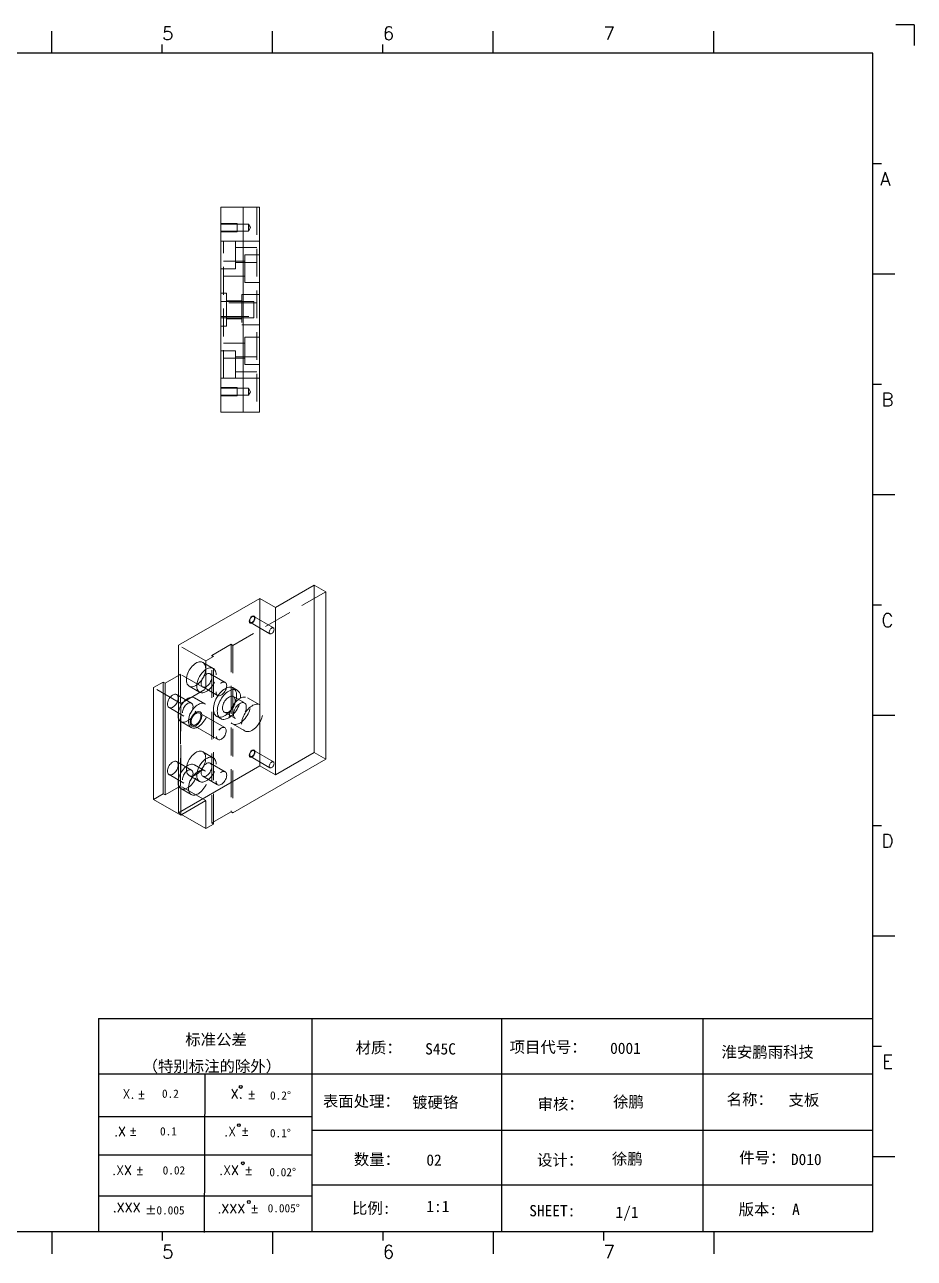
# Model space of a CAD drawing. Extents: x 83 to 30050, y -7164 to 695.
# Drawn here: x 18999.6 to 19324.9, y -3784.1 to -3333.1 of the extents above; entities that cross this region are included whole.
import ezdxf
from ezdxf.enums import TextEntityAlignment as Align

# ---------------------------------------------------------------- set-up
doc = ezdxf.new("R2010")
doc.units = 0
doc.header["$LTSCALE"] = 8
doc.header["$MEASUREMENT"] = 0
doc.linetypes.add('HIDDEN', pattern=[1.905, 1.27, -0.635])
doc.layers.get('0').update_dxf_attribs({"linetype": 'CONTINUOUS'})
doc.layers.add('41', color=3, linetype='CONTINUOUS')
doc.styles.add('SIMPLEX', font='SIMPLEX')
doc.styles.get("Standard").update_dxf_attribs({"font": '', "height": 4})
doc.styles.get('Standard').set_extended_font_data('SimSun')

# ---------------------------------------------------------------- blocks, each defined once
blk = doc.blocks.new('A$C0BB32EA6')
at = {"layer": '41', "linetype": 'Continuous'}
for q in [(623.79, 437.94), (630.37, 430.59)]:
    blk.add_line((630.37, 437.94), q, dxfattribs=at)
at = {"layer": '41'}
for p, q in [((324.77, 427.84), (324.77, 435.66)), ((402.96, 427.84), (402.96, 435.66)), ((481.15, 427.84), (481.15, 435.66)), ((559.34, 427.84), (559.34, 435.66)), ((363.87, 427.84), (363.87, 430.97)), ((442.06, 427.84), (442.06, 430.97)), ((615.63, 427.84), (12.02, 427.84)), ((615.63, 10.32), (615.63, 427.84)), ((615.63, 388.75), (618.76, 388.75)), ((615.63, 349.66), (623.45, 349.66)), ((615.63, 310.56), (618.76, 310.56)), ((615.63, 271.47), (623.45, 271.47)), ((615.63, 232.37), (618.76, 232.37)), ((615.63, 193.28), (623.45, 193.28)), ((615.63, 154.18), (618.76, 154.18)), ((615.63, 115.09), (623.45, 115.09)), ((341.34, 85.85), (615.63, 85.85)), ((341.34, 85.85), (341.34, 10.32)), ((416.87, 85.85), (416.87, 10.32)), ((484.16, 85.85), (484.16, 10.32)), ((555.4, 85.7), (555.4, 10.17)), ((615.63, 76), (618.76, 76)), ((615.63, 66.14), (341.34, 66.14)), ((378.86, 10.02), (379.1, 65.84)), ((341.34, 51.12), (416.87, 51.12)), ((615.63, 46.17), (416.87, 46.17)), ((341.34, 37.5), (401.12, 37.5)), ((341.34, 37.5), (416.87, 37.5)), ((615.63, 36.9), (623.45, 36.9)), ((615.63, 26.74), (416.87, 26.74)), ((341.34, 23.05), (401.87, 23.05)), ((341.34, 23.05), (401.87, 23.05)), ((341.34, 23.05), (401.87, 23.05)), ((341.34, 23.05), (401.87, 23.05)), ((341.34, 23.05), (401.87, 23.05)), ((341.34, 23.05), (416.87, 23.05)), ((12.02, 10.32), (615.63, 10.32)), ((324.77, 10.32), (324.77, 2.5)), ((326.34, 10.32), (401.87, 10.32)), ((363.87, 10.32), (363.87, 7.19)), ((402.96, 10.32), (402.96, 2.5)), ((442.06, 10.32), (442.06, 7.19)), ((481.15, 10.32), (481.15, 2.5)), ((520.24, 10.32), (520.24, 7.19)), ((559.34, 10.32), (559.34, 2.5))]:
    blk.add_line(p, q, dxfattribs=at)
for centre in [(391.73, 61.61), (391.07, 48.04), (392.49, 34.54), (394.6, 20.83)]:
    blk.add_circle(centre, 0.516, dxfattribs=at)
at = {"layer": '41', "style": 'SIMPLEX'}
for s, height, p in [('5', 4.69, (363.87, 432.54)), ('6', 4.69, (442.06, 432.54)), ('7', 4.69, (520.24, 432.54)), ('A', 4.75, (618.27, 380.93)), ('B', 4.75, (618.72, 302.74)), ('C', 4.75, (618.72, 224.55)), ('D', 4.75, (618.72, 146.37)), ('E', 4.75, (618.95, 68.18)), ('X.', 3.284, (349.84, 57.49)), ('%%p', 3.284, (355.04, 57.36)), ('X.', 3.284, (388.21, 57.49)), ('%%p', 3.284, (394.07, 57.36)), ('.X', 3.284, (346.89, 44.16)), ('%%p', 3.284, (352.09, 44.33)), ('.X', 3.284, (385.9, 44.16)), ('%%p', 3.284, (391.76, 44.33)), ('.XX', 3.284, (346.2, 30.42)), ('%%p', 3.284, (354.44, 30.46)), ('.XX', 3.284, (384.11, 30.42)), ('%%p', 3.284, (393.01, 30.46)), ('.XXX', 3.284, (383.48, 16.83)), ('%%p', 3.284, (395.11, 16.95)), ('5', 4.69, (363.87, 0.87)), ('6', 4.69, (442.06, 0.87)), ('7', 4.69, (520.24, 0.87))]:
    blk.add_text(s, height=height, dxfattribs=at).set_placement(p)
at = {"layer": '41', "linetype": 'Continuous'}
for s, p in [('标准公差', (372.08, 76.36)), ('材质：', (432.42, 73.5)), ('项目代号：', (486.99, 73.71)), ('淮安鹏雨科技', (562.04, 71.96)), ('（特别标注的除外）', (356.94, 66.94)), ('表面处理：', (420.83, 54.55)), ('审核：', (496.9, 53.5)), ('名称：', (563.9, 55.18)), ('数量：', (431.79, 33.91)), ('设计：', (496.69, 33.7)), ('件号：', (568.32, 34.55)), ('比例:', (431.16, 16.65)), ('SHEET:', (493.95, 15.75)), ('1/1', (524.5, 15.18)), ('版本:', (568.11, 16.23))]:
    blk.add_text(s, height=4, dxfattribs=at).set_placement(p)
at = {"layer": '41'}
for s, p in [('0.2', (363.82, 57.75)), ('0.2%%D', (402.12, 57.11)), ('0.1', (363.14, 44.41)), ('0.1%%D', (402.07, 43.76)), ('0.02', (364.07, 30.58)), ('0.02%%D', (401.9, 29.93)), ('0.005%%D', (401.27, 17.16))]:
    blk.add_text(s, height=2.929, dxfattribs=at).set_placement(p)
at = {"layer": '41', "style": 'SIMPLEX'}
blk.add_text('.XXX', height=3.284, dxfattribs=at).set_placement((351.31, 18.87), align=Align.MIDDLE_CENTER)
at = {"layer": '41'}
blk.add_text('%%P0.005', height=2.929, dxfattribs=at).set_placement((364.87, 17.89), align=Align.MIDDLE_CENTER)
at = {"layer": '41', "linetype": 'Continuous'}
for tag, p in [('材质', (457.07, 73.08)), ('代号', (522.6, 73.29)), ('表面处理', (452.44, 54.13)), ('审核', (523.65, 54.34)), ('名称', (585.81, 54.97)), ('数量', (457.5, 33.7)), ('设计', (523.23, 34.13)), ('件号', (586.65, 33.91)), ('比例', (457.5, 17.28)), ('版本', (587.08, 16.23))]:
    blk.add_attdef(tag, p, '', height=4, dxfattribs=at)

msp = doc.modelspace()

# ---------------------------------------------------------------- linework, layer by layer
at = {"color": 7, "linetype": 'Continuous', "lineweight": 15}
for p, q in [((19071.375, -3474.798), (19071.375, -3399.798)), ((19071.375, -3399.798), (19079.475, -3399.798)), ((19079.475, -3474.798), (19079.475, -3399.798)), ((19079.475, -3399.798), (19085.475, -3399.798)), ((19085.475, -3474.798), (19085.475, -3399.798)), ((19071.375, -3474.798), (19079.475, -3474.798)), ((19079.475, -3474.798), (19085.475, -3474.798)), ((19105.487, -3537.974), (19091.345, -3546.138)), ((19105.487, -3599.214), (19105.487, -3537.974)), ((19105.487, -3537.974), (19109.73, -3540.423)), ((19109.73, -3601.663), (19109.73, -3540.423)), ((19085.618, -3542.831), (19055.919, -3559.976)), ((19085.618, -3604.072), (19085.618, -3542.831)), ((19085.618, -3542.831), (19091.345, -3546.138)), ((19091.345, -3607.378), (19091.345, -3546.138)), ((19055.919, -3621.216), (19055.919, -3559.976)), ((19050.97, -3573.856), (19055.919, -3570.999)), ((19046.727, -3575.489), (19050.262, -3573.448)), ((19046.727, -3616.316), (19046.727, -3575.489)), ((19050.262, -3573.448), (19050.262, -3614.275)), ((19050.97, -3573.856), (19050.262, -3573.448)), ((19050.97, -3573.856), (19050.97, -3614.683)), ((19091.345, -3607.378), (19105.487, -3599.214)), ((19105.487, -3599.214), (19109.73, -3601.663)), ((19075.789, -3621.257), (19109.73, -3601.663)), ((19055.919, -3621.216), (19085.618, -3604.072)), ((19085.618, -3604.072), (19091.345, -3607.378)), ((19055.919, -3611.826), (19050.97, -3614.683)), ((19050.262, -3614.275), (19046.727, -3616.316)), ((19056.697, -3622.072), (19046.727, -3616.316)), ((19050.262, -3614.275), (19050.97, -3614.683)), ((19065.889, -3626.972), (19055.919, -3621.216)), ((19075.082, -3620.849), (19068.011, -3624.931)), ((19075.082, -3620.849), (19075.789, -3621.257)), ((19057.049, -3621.869), (19056.697, -3622.072)), ((19065.889, -3626.972), (19068.718, -3625.339)), ((19068.011, -3624.931), (19068.718, -3625.339)), ((19068.718, -3625.339), (19068.718, -3624.523))]:
    msp.add_line(p, q, dxfattribs=at)
at = {"color": 7, "linetype": 'HIDDEN', "lineweight": 0}
for p, q in [((19084.475, -3399.798), (19084.475, -3474.798)), ((19081.475, -3406.048), (19071.375, -3406.048)), ((19071.375, -3408.548), (19081.475, -3408.548)), ((19077.375, -3408.798), (19077.375, -3405.798)), ((19081.475, -3407.298), (19081.475, -3406.048)), ((19082.226, -3407.298), (19081.475, -3406.048)), ((19081.475, -3408.548), (19081.475, -3407.298)), ((19081.475, -3408.548), (19082.226, -3407.298)), ((19072.375, -3412.298), (19071.375, -3412.298)), ((19076.775, -3412.298), (19071.375, -3412.298)), ((19085.475, -3412.298), (19072.375, -3412.298)), ((19072.375, -3462.298), (19072.375, -3412.298)), ((19076.775, -3417.298), (19076.775, -3412.298)), ((19084.475, -3414.548), (19076.775, -3414.548)), ((19076.775, -3422.298), (19076.775, -3417.298)), ((19080.075, -3417.298), (19080.075, -3427.298)), ((19085.475, -3417.298), (19080.075, -3417.298)), ((19071.375, -3422.298), (19076.775, -3422.298)), ((19080.075, -3419.548), (19072.375, -3419.548)), ((19076.775, -3420.048), (19084.475, -3420.048)), ((19072.375, -3425.048), (19080.075, -3425.048)), ((19080.075, -3427.298), (19085.475, -3427.298)), ((19073.375, -3431.298), (19071.375, -3431.298)), ((19073.375, -3437.298), (19073.375, -3431.298)), ((19079.075, -3431.798), (19079.075, -3442.798)), ((19085.475, -3431.798), (19079.075, -3431.798)), ((19084.475, -3434.798), (19071.375, -3434.798)), ((19079.075, -3433.998), (19073.375, -3433.998)), ((19083.375, -3440.298), (19083.375, -3434.298)), ((19071.375, -3439.798), (19084.475, -3439.798)), ((19073.375, -3443.298), (19073.375, -3437.298)), ((19073.375, -3440.598), (19079.075, -3440.598)), ((19071.375, -3443.298), (19073.375, -3443.298)), ((19079.075, -3442.798), (19085.475, -3442.798)), ((19080.075, -3449.548), (19072.375, -3449.548)), ((19080.075, -3447.298), (19080.075, -3457.298)), ((19085.475, -3447.298), (19080.075, -3447.298)), ((19076.775, -3452.298), (19071.375, -3452.298)), ((19076.775, -3457.298), (19076.775, -3452.298)), ((19084.475, -3454.548), (19076.775, -3454.548)), ((19072.375, -3455.048), (19080.075, -3455.048)), ((19076.775, -3462.298), (19076.775, -3457.298)), ((19080.075, -3457.298), (19085.475, -3457.298)), ((19071.375, -3462.298), (19072.375, -3462.298)), ((19071.375, -3462.298), (19076.775, -3462.298)), ((19085.475, -3462.298), (19072.375, -3462.298)), ((19076.775, -3460.048), (19084.475, -3460.048)), ((19081.475, -3466.048), (19071.375, -3466.048)), ((19077.375, -3468.798), (19077.375, -3465.798)), ((19081.475, -3467.298), (19081.475, -3466.048)), ((19082.226, -3467.298), (19081.475, -3466.048)), ((19081.475, -3468.548), (19081.475, -3467.298)), ((19081.475, -3468.548), (19082.226, -3467.298)), ((19071.375, -3468.548), (19081.475, -3468.548)), ((19109.73, -3540.423), (19075.789, -3560.017)), ((19090.556, -3553.628), (19083.414, -3549.506)), ((19082.164, -3551.671), (19089.306, -3555.793)), ((19065.889, -3565.731), (19055.919, -3559.976)), ((19068.011, -3563.69), (19075.082, -3559.608)), ((19075.082, -3559.608), (19075.082, -3620.849)), ((19075.082, -3559.608), (19075.789, -3560.017)), ((19075.789, -3560.017), (19075.789, -3621.257)), ((19068.601, -3568.465), (19064.783, -3566.261)), ((19068.718, -3564.099), (19065.889, -3565.731)), ((19065.889, -3575.938), (19065.889, -3565.731)), ((19068.011, -3563.69), (19068.718, -3564.099)), ((19068.011, -3624.931), (19068.011, -3563.69)), ((19068.718, -3624.523), (19068.718, -3564.099)), ((19055.919, -3570.999), (19056.626, -3570.591)), ((19056.626, -3611.418), (19056.626, -3570.591)), ((19065.889, -3575.938), (19056.626, -3570.591)), ((19072.921, -3573.557), (19067.476, -3570.414)), ((19056.697, -3581.245), (19046.727, -3575.489)), ((19056.697, -3581.245), (19065.889, -3575.938)), ((19059.783, -3574.922), (19063.602, -3577.126)), ((19064.727, -3575.177), (19070.171, -3578.321)), ((19077.304, -3576.419), (19075.89, -3575.603)), ((19060.618, -3581.15), (19055.173, -3578.007)), ((19056.697, -3581.245), (19056.697, -3622.072)), ((19065.561, -3581.406), (19061.742, -3579.202)), ((19079.984, -3581.084), (19075.954, -3578.758)), ((19085.61, -3581.792), (19081.084, -3579.179)), ((19052.423, -3582.771), (19057.868, -3585.914)), ((19072.796, -3590.105), (19063.533, -3584.757)), ((19072.654, -3584.474), (19076.685, -3586.8)), ((19056.743, -3587.862), (19060.561, -3590.067)), ((19061.033, -3589.087), (19070.296, -3594.435)), ((19069.89, -3585.995), (19071.304, -3586.812)), ((19075.585, -3588.706), (19080.11, -3591.318)), ((19068.601, -3601.127), (19064.783, -3598.923)), ((19090.556, -3602.621), (19083.414, -3598.498)), ((19060.618, -3605.647), (19055.173, -3602.504)), ((19065.561, -3605.902), (19061.742, -3603.698)), ((19072.921, -3606.219), (19067.476, -3603.076)), ((19082.164, -3600.663), (19089.306, -3604.786)), ((19052.423, -3607.267), (19057.868, -3610.41)), ((19059.783, -3607.583), (19063.602, -3609.788)), ((19064.727, -3607.839), (19070.171, -3610.982)), ((19056.626, -3611.418), (19055.919, -3611.826)), ((19065.889, -3616.765), (19056.626, -3611.418)), ((19056.743, -3612.359), (19060.561, -3614.563)), ((19065.889, -3616.765), (19057.049, -3621.869)), ((19065.889, -3626.972), (19065.889, -3616.765))]:
    msp.add_line(p, q, dxfattribs=at)
at = {"color": 7, "linetype": 'Continuous', "lineweight": 0}
for p, q in [((19071.375, -3405.798), (19077.375, -3405.798)), ((19071.375, -3408.798), (19077.375, -3408.798)), ((19071.375, -3434.298), (19083.375, -3434.298)), ((19071.375, -3440.298), (19083.375, -3440.298)), ((19071.375, -3465.798), (19077.375, -3465.798)), ((19071.375, -3468.798), (19077.375, -3468.798))]:
    msp.add_line(p, q, dxfattribs=at)
at = {"color": 7, "linetype": 'Continuous', "lineweight": 0, "flags": 128}
for points in [[(19082.789, -3551.813), (19082.383, -3551.954), (19082.039, -3551.887), (19081.809, -3551.622), (19081.729, -3551.2), (19081.809, -3550.685), (19082.039, -3550.155), (19082.383, -3549.691), (19082.789, -3549.363), (19083.195, -3549.222), (19083.539, -3549.289), (19083.769, -3549.554), (19083.85, -3549.976), (19083.769, -3550.491), (19083.539, -3551.021), (19083.195, -3551.485), (19082.789, -3551.813)], [(19062.283, -3589.372), (19061.471, -3589.654), (19060.783, -3589.52), (19060.323, -3588.991), (19060.162, -3588.147), (19060.323, -3587.116), (19060.783, -3586.056), (19061.471, -3585.128), (19062.283, -3584.473), (19063.095, -3584.19), (19063.783, -3584.324), (19064.243, -3584.853), (19064.405, -3585.698), (19064.243, -3586.728), (19063.783, -3587.788), (19063.095, -3588.717), (19062.283, -3589.372)], [(19082.789, -3600.805), (19082.383, -3600.946), (19082.039, -3600.88), (19081.809, -3600.615), (19081.729, -3600.193), (19081.809, -3599.678), (19082.039, -3599.147), (19082.383, -3598.683), (19082.789, -3598.356), (19083.195, -3598.215), (19083.539, -3598.281), (19083.769, -3598.546), (19083.85, -3598.968), (19083.769, -3599.484), (19083.539, -3600.014), (19083.195, -3600.478), (19082.789, -3600.805)]]:
    msp.add_lwpolyline(points, dxfattribs=at)
at = {"color": 7, "linetype": 'Continuous', "lineweight": 15, "flags": 128}
for points in [[(19083.673, -3550.078), (19083.645, -3549.84), (19083.564, -3549.649), (19083.434, -3549.517), (19083.263, -3549.453), (19083.062, -3549.46), (19082.845, -3549.537), (19082.624, -3549.681), (19082.413, -3549.882), (19082.226, -3550.127), (19082.074, -3550.401), (19081.968, -3550.687), (19081.912, -3550.966), (19081.912, -3551.222), (19081.968, -3551.438), (19082.074, -3551.601), (19082.226, -3551.7), (19082.413, -3551.729), (19082.624, -3551.686), (19082.845, -3551.575), (19083.062, -3551.401), (19083.263, -3551.176), (19083.434, -3550.915), (19083.564, -3550.633), (19083.645, -3550.348), (19083.673, -3550.078)], [(19065.819, -3568.55), (19065.792, -3568.064), (19065.712, -3567.616), (19065.58, -3567.213), (19065.398, -3566.862), (19065.169, -3566.567), (19064.896, -3566.333), (19064.584, -3566.163), (19064.236, -3566.061), (19063.859, -3566.027), (19063.458, -3566.062), (19063.04, -3566.167), (19062.609, -3566.338), (19062.174, -3566.573), (19061.741, -3566.87), (19061.316, -3567.223), (19060.905, -3567.627), (19060.515, -3568.076), (19060.153, -3568.563), (19059.822, -3569.081), (19059.529, -3569.622), (19059.277, -3570.177), (19059.071, -3570.739), (19058.914, -3571.299), (19058.808, -3571.847), (19058.754, -3572.377), (19058.754, -3572.88), (19058.808, -3573.348), (19058.914, -3573.774), (19059.071, -3574.152), (19059.277, -3574.476), (19059.529, -3574.741), (19059.822, -3574.943), (19060.153, -3575.079), (19060.515, -3575.148), (19060.905, -3575.147), (19061.316, -3575.077), (19061.741, -3574.939), (19062.174, -3574.735), (19062.609, -3574.468), (19063.04, -3574.143), (19063.458, -3573.764), (19063.859, -3573.336), (19064.236, -3572.867), (19064.584, -3572.364), (19064.896, -3571.834), (19065.169, -3571.284), (19065.398, -3570.725), (19065.58, -3570.163), (19065.712, -3569.608), (19065.792, -3569.068), (19065.819, -3568.55)], [(19077.132, -3578.35), (19077.106, -3577.817), (19077.026, -3577.321), (19076.894, -3576.869), (19076.712, -3576.467), (19076.482, -3576.119), (19076.207, -3575.83), (19075.89, -3575.603), (19075.535, -3575.442), (19075.147, -3575.348), (19074.731, -3575.322), (19074.291, -3575.366), (19073.834, -3575.478), (19073.365, -3575.656), (19072.89, -3575.9), (19072.415, -3576.205), (19071.946, -3576.568), (19071.489, -3576.984), (19071.049, -3577.448), (19070.633, -3577.954), (19070.245, -3578.496), (19069.89, -3579.067), (19069.573, -3579.659), (19069.297, -3580.266), (19069.067, -3580.88), (19068.885, -3581.493), (19068.754, -3582.097), (19068.674, -3582.684), (19068.647, -3583.248), (19068.674, -3583.782), (19068.754, -3584.277), (19068.885, -3584.729), (19069.067, -3585.132), (19069.297, -3585.48), (19069.573, -3585.769), (19069.89, -3585.995), (19070.245, -3586.157), (19070.633, -3586.251), (19071.049, -3586.276), (19071.489, -3586.232), (19071.946, -3586.121), (19072.415, -3585.942), (19072.89, -3585.698), (19073.365, -3585.393), (19073.834, -3585.031), (19074.291, -3584.615), (19074.731, -3584.151), (19075.147, -3583.644), (19075.535, -3583.102), (19075.89, -3582.532), (19076.207, -3581.939), (19076.482, -3581.332), (19076.712, -3580.718), (19076.894, -3580.105), (19077.026, -3579.502), (19077.106, -3578.914), (19077.132, -3578.35)], [(19076.512, -3576.157), (19076.145, -3576.139), (19075.705, -3576.182), (19075.248, -3576.294), (19074.779, -3576.473), (19074.304, -3576.716), (19073.829, -3577.021), (19073.36, -3577.384), (19072.903, -3577.8), (19072.463, -3578.264), (19072.047, -3578.77), (19071.659, -3579.312), (19071.304, -3579.883), (19070.987, -3580.476), (19070.712, -3581.083), (19070.482, -3581.697), (19070.299, -3582.309), (19070.168, -3582.913), (19070.088, -3583.501), (19070.061, -3584.065), (19070.088, -3584.598), (19070.168, -3585.094), (19070.299, -3585.545), (19070.482, -3585.948), (19070.682, -3586.257)], [(19055.742, -3579.266), (19055.716, -3578.912), (19055.637, -3578.598), (19055.508, -3578.333), (19055.332, -3578.124), (19055.115, -3577.977), (19054.862, -3577.895), (19054.579, -3577.882), (19054.275, -3577.937), (19053.959, -3578.058), (19053.637, -3578.244), (19053.321, -3578.488), (19053.017, -3578.784), (19052.734, -3579.123), (19052.481, -3579.497), (19052.263, -3579.896), (19052.088, -3580.307), (19051.959, -3580.722), (19051.88, -3581.127), (19051.853, -3581.512), (19051.88, -3581.866), (19051.959, -3582.18), (19052.088, -3582.445), (19052.263, -3582.654), (19052.481, -3582.801), (19052.734, -3582.883), (19053.017, -3582.896), (19053.321, -3582.841), (19053.637, -3582.719), (19053.959, -3582.534), (19054.275, -3582.29), (19054.579, -3581.994), (19054.862, -3581.655), (19055.115, -3581.281), (19055.332, -3580.882), (19055.508, -3580.47), (19055.637, -3580.056), (19055.716, -3579.651), (19055.742, -3579.266)], [(19075.158, -3583.631), (19075.157, -3583.632), (19074.823, -3583.943), (19074.478, -3584.202), (19074.13, -3584.403), (19073.785, -3584.542), (19073.452, -3584.616), (19073.137, -3584.623), (19072.849, -3584.562), (19072.594, -3584.436), (19072.376, -3584.246), (19072.202, -3583.998), (19072.074, -3583.697), (19071.997, -3583.349), (19071.971, -3582.963), (19071.997, -3582.546), (19072.074, -3582.109), (19072.202, -3581.66), (19072.376, -3581.211), (19072.594, -3580.77), (19072.849, -3580.349), (19073.137, -3579.956), (19073.452, -3579.599), (19073.785, -3579.288), (19074.13, -3579.029), (19074.478, -3578.828), (19074.823, -3578.689), (19075.157, -3578.615), (19075.471, -3578.608), (19075.759, -3578.669), (19076.015, -3578.795), (19076.232, -3578.985), (19076.406, -3579.233), (19076.534, -3579.534), (19076.611, -3579.882), (19076.637, -3580.268), (19076.637, -3580.268)], [(19064.051, -3585.902), (19064.024, -3585.563), (19063.944, -3585.265), (19063.814, -3585.018), (19063.637, -3584.828), (19063.42, -3584.702), (19063.167, -3584.644), (19062.888, -3584.655), (19062.59, -3584.735), (19062.283, -3584.881), (19061.976, -3585.089), (19061.679, -3585.353), (19061.399, -3585.665), (19061.147, -3586.014), (19060.929, -3586.392), (19060.752, -3586.785), (19060.622, -3587.183), (19060.542, -3587.573), (19060.515, -3587.943), (19060.542, -3588.282), (19060.622, -3588.579), (19060.752, -3588.827), (19060.929, -3589.016), (19061.147, -3589.142), (19061.399, -3589.2), (19061.679, -3589.189), (19061.976, -3589.11), (19062.283, -3588.964), (19062.59, -3588.755), (19062.888, -3588.491), (19063.167, -3588.18), (19063.42, -3587.83), (19063.637, -3587.453), (19063.814, -3587.059), (19063.944, -3586.661), (19064.024, -3586.272), (19064.051, -3585.902)], [(19065.819, -3601.212), (19065.792, -3600.726), (19065.712, -3600.278), (19065.58, -3599.875), (19065.398, -3599.523), (19065.169, -3599.228), (19064.896, -3598.994), (19064.584, -3598.825), (19064.236, -3598.722), (19063.859, -3598.689), (19063.458, -3598.724), (19063.04, -3598.828), (19062.609, -3598.999), (19062.174, -3599.235), (19061.741, -3599.532), (19061.316, -3599.885), (19060.905, -3600.289), (19060.515, -3600.738), (19060.153, -3601.225), (19059.822, -3601.743), (19059.529, -3602.284), (19059.277, -3602.839), (19059.071, -3603.401), (19058.914, -3603.96), (19058.808, -3604.509), (19058.754, -3605.039), (19058.754, -3605.542), (19058.808, -3606.009), (19058.914, -3606.436), (19059.071, -3606.814), (19059.277, -3607.138), (19059.529, -3607.403), (19059.822, -3607.605), (19060.153, -3607.741), (19060.515, -3607.809), (19060.905, -3607.808), (19061.316, -3607.738), (19061.741, -3607.6), (19062.174, -3607.397), (19062.609, -3607.13), (19063.04, -3606.805), (19063.458, -3606.425), (19063.859, -3605.998), (19064.236, -3605.529), (19064.584, -3605.026), (19064.896, -3604.495), (19065.169, -3603.946), (19065.398, -3603.386), (19065.58, -3602.825), (19065.712, -3602.269), (19065.792, -3601.729), (19065.819, -3601.212)], [(19083.673, -3599.07), (19083.645, -3598.832), (19083.564, -3598.642), (19083.434, -3598.51), (19083.263, -3598.445), (19083.062, -3598.452), (19082.845, -3598.53), (19082.624, -3598.674), (19082.413, -3598.874), (19082.226, -3599.119), (19082.074, -3599.393), (19081.968, -3599.679), (19081.912, -3599.959), (19081.912, -3600.215), (19081.968, -3600.431), (19082.074, -3600.593), (19082.226, -3600.692), (19082.413, -3600.721), (19082.624, -3600.679), (19082.845, -3600.567), (19083.062, -3600.394), (19083.263, -3600.169), (19083.434, -3599.907), (19083.564, -3599.625), (19083.645, -3599.34), (19083.673, -3599.07)], [(19055.742, -3603.763), (19055.716, -3603.408), (19055.637, -3603.094), (19055.508, -3602.829), (19055.332, -3602.62), (19055.115, -3602.473), (19054.862, -3602.391), (19054.579, -3602.378), (19054.275, -3602.433), (19053.959, -3602.555), (19053.637, -3602.74), (19053.321, -3602.984), (19053.017, -3603.28), (19052.734, -3603.619), (19052.481, -3603.993), (19052.263, -3604.392), (19052.088, -3604.804), (19051.959, -3605.218), (19051.88, -3605.623), (19051.853, -3606.008), (19051.88, -3606.362), (19051.959, -3606.676), (19052.088, -3606.941), (19052.263, -3607.15), (19052.481, -3607.298), (19052.734, -3607.379), (19053.017, -3607.392), (19053.321, -3607.338), (19053.637, -3607.216), (19053.959, -3607.03), (19054.275, -3606.786), (19054.579, -3606.491), (19054.862, -3606.151), (19055.115, -3605.777), (19055.332, -3605.379), (19055.508, -3604.967), (19055.637, -3604.553), (19055.716, -3604.148), (19055.742, -3603.763)]]:
    msp.add_lwpolyline(points, dxfattribs=at)
at = {"color": 7, "linetype": 'HIDDEN', "lineweight": 0, "flags": 128}
for points in [[(19090.815, -3554.201), (19090.787, -3553.963), (19090.706, -3553.772), (19090.575, -3553.64), (19090.405, -3553.576), (19090.204, -3553.583), (19089.987, -3553.66), (19089.765, -3553.804), (19089.555, -3554.005), (19089.368, -3554.25), (19089.216, -3554.524), (19089.109, -3554.81), (19089.054, -3555.089), (19089.054, -3555.345), (19089.109, -3555.561), (19089.216, -3555.724), (19089.368, -3555.823), (19089.555, -3555.852), (19089.765, -3555.809), (19089.987, -3555.698), (19090.204, -3555.524), (19090.405, -3555.299), (19090.575, -3555.038), (19090.706, -3554.756), (19090.787, -3554.471), (19090.815, -3554.201)], [(19062.578, -3574.489), (19062.573, -3574.582), (19062.573, -3575.084), (19062.626, -3575.552), (19062.732, -3575.978), (19062.89, -3576.356), (19063.096, -3576.68), (19063.347, -3576.945), (19063.64, -3577.148), (19063.971, -3577.284), (19064.334, -3577.352), (19064.724, -3577.351), (19065.134, -3577.281), (19065.559, -3577.143), (19065.993, -3576.939), (19066.428, -3576.673), (19066.858, -3576.347), (19067.277, -3575.968), (19067.678, -3575.541), (19068.055, -3575.072), (19068.402, -3574.568), (19068.714, -3574.038), (19068.987, -3573.489), (19069.216, -3572.929), (19069.398, -3572.367), (19069.53, -3571.812), (19069.61, -3571.272), (19069.637, -3570.755), (19069.637, -3570.755)], [(19064.447, -3572.571), (19064.391, -3572.714), (19064.262, -3573.128), (19064.184, -3573.533), (19064.157, -3573.918), (19064.184, -3574.273), (19064.262, -3574.587), (19064.391, -3574.852), (19064.567, -3575.061), (19064.785, -3575.208), (19065.038, -3575.29), (19065.32, -3575.303), (19065.624, -3575.248), (19065.941, -3575.126), (19066.262, -3574.941), (19066.579, -3574.697), (19066.883, -3574.401), (19067.165, -3574.062), (19067.419, -3573.687), (19067.636, -3573.289), (19067.812, -3572.877), (19067.941, -3572.463), (19068.02, -3572.058), (19068.046, -3571.673)], [(19068.046, -3571.673), (19068.02, -3571.319), (19067.941, -3571.005), (19067.812, -3570.74), (19067.636, -3570.531), (19067.419, -3570.383), (19067.165, -3570.302), (19066.883, -3570.288), (19066.579, -3570.343), (19066.262, -3570.465), (19065.941, -3570.651), (19065.624, -3570.894), (19065.32, -3571.19), (19065.08, -3571.475)], [(19069.637, -3570.755), (19069.61, -3570.268), (19069.53, -3569.82), (19069.398, -3569.418), (19069.216, -3569.066), (19068.987, -3568.771), (19068.714, -3568.537), (19068.402, -3568.367), (19068.055, -3568.265), (19067.678, -3568.231), (19067.277, -3568.267), (19066.858, -3568.371), (19066.428, -3568.542), (19065.993, -3568.778), (19065.806, -3568.898)], [(19069.602, -3577.061), (19069.628, -3577.416), (19069.707, -3577.73), (19069.836, -3577.995), (19070.012, -3578.204), (19070.229, -3578.351), (19070.483, -3578.433), (19070.765, -3578.446), (19071.069, -3578.391), (19071.386, -3578.269), (19071.707, -3578.084), (19072.024, -3577.84), (19072.327, -3577.544), (19072.61, -3577.205), (19072.863, -3576.831), (19073.081, -3576.432), (19073.257, -3576.02), (19073.386, -3575.606), (19073.464, -3575.201), (19073.491, -3574.816), (19073.464, -3574.462), (19073.386, -3574.148), (19073.257, -3573.883), (19073.081, -3573.674), (19072.863, -3573.527), (19072.61, -3573.445), (19072.327, -3573.432), (19072.024, -3573.487), (19071.707, -3573.608), (19071.386, -3573.794), (19071.069, -3574.038), (19070.765, -3574.333), (19070.483, -3574.673), (19070.229, -3575.047), (19070.012, -3575.446), (19069.836, -3575.857), (19069.707, -3576.271), (19069.628, -3576.677), (19069.602, -3577.061)], [(19055.707, -3585.573), (19055.734, -3585.056), (19055.814, -3584.516), (19055.946, -3583.96), (19056.128, -3583.399), (19056.357, -3582.839), (19056.63, -3582.29), (19056.942, -3581.76), (19057.29, -3581.256), (19057.667, -3580.787), (19058.068, -3580.36), (19058.486, -3579.981), (19058.916, -3579.655), (19059.352, -3579.389), (19059.785, -3579.185), (19060.21, -3579.047), (19060.621, -3578.977), (19061.01, -3578.976), (19061.373, -3579.044), (19061.704, -3579.18), (19061.997, -3579.382), (19062.249, -3579.648), (19062.455, -3579.972), (19062.612, -3580.349), (19062.718, -3580.776), (19062.771, -3581.244), (19062.771, -3581.746), (19062.718, -3582.276), (19062.612, -3582.825), (19062.455, -3583.384), (19062.249, -3583.946), (19061.997, -3584.502), (19061.704, -3585.042), (19061.373, -3585.56), (19061.01, -3586.047), (19060.621, -3586.496), (19060.21, -3586.9), (19059.785, -3587.253), (19059.352, -3587.55), (19058.916, -3587.786), (19058.486, -3587.957), (19058.068, -3588.061), (19057.667, -3588.097), (19057.29, -3588.063), (19056.942, -3587.96), (19056.63, -3587.791), (19056.357, -3587.557), (19056.128, -3587.262), (19055.946, -3586.91), (19055.814, -3586.507), (19055.734, -3586.059), (19055.707, -3585.573)], [(19057.298, -3584.655), (19057.325, -3584.27), (19057.403, -3583.865), (19057.532, -3583.451), (19057.708, -3583.039), (19057.926, -3582.64), (19058.179, -3582.266), (19058.462, -3581.927), (19058.765, -3581.631), (19059.082, -3581.387), (19059.403, -3581.202), (19059.72, -3581.08), (19060.024, -3581.025), (19060.306, -3581.038), (19060.56, -3581.12), (19060.777, -3581.267), (19060.953, -3581.476), (19061.082, -3581.741), (19061.161, -3582.055), (19061.187, -3582.41), (19061.161, -3582.794), (19061.082, -3583.199), (19060.953, -3583.614), (19060.777, -3584.025), (19060.56, -3584.424), (19060.306, -3584.798), (19060.024, -3585.138), (19059.72, -3585.433), (19059.403, -3585.677), (19059.082, -3585.863), (19058.765, -3585.984), (19058.462, -3586.039), (19058.179, -3586.026), (19057.926, -3585.944), (19057.708, -3585.797), (19057.532, -3585.588), (19057.403, -3585.323), (19057.325, -3585.009), (19057.298, -3584.655)], [(19059.526, -3587.777), (19059.552, -3587.26), (19059.632, -3586.72), (19059.764, -3586.165), (19059.946, -3585.603), (19060.175, -3585.043), (19060.448, -3584.494), (19060.761, -3583.964), (19061.108, -3583.46), (19061.485, -3582.992), (19061.886, -3582.564), (19062.305, -3582.185), (19062.735, -3581.859), (19063.17, -3581.593), (19063.603, -3581.389), (19064.029, -3581.251), (19064.439, -3581.181), (19064.829, -3581.18), (19065.192, -3581.248), (19065.522, -3581.385), (19065.816, -3581.587), (19066.067, -3581.852), (19066.273, -3582.176), (19066.43, -3582.554), (19066.536, -3582.98), (19066.59, -3583.448), (19066.59, -3583.951), (19066.536, -3584.48), (19066.43, -3585.029), (19066.273, -3585.589), (19066.067, -3586.15), (19065.816, -3586.706), (19065.522, -3587.247), (19065.192, -3587.765), (19064.829, -3588.252), (19064.439, -3588.701), (19064.029, -3589.105), (19063.603, -3589.458), (19063.17, -3589.754), (19062.735, -3589.99), (19062.305, -3590.161), (19061.886, -3590.265), (19061.485, -3590.301), (19061.108, -3590.267), (19060.761, -3590.165), (19060.448, -3589.995), (19060.175, -3589.761), (19059.946, -3589.466), (19059.764, -3589.114), (19059.632, -3588.712), (19059.552, -3588.264), (19059.526, -3587.777)], [(19070.682, -3586.257), (19070.712, -3586.296), (19070.987, -3586.585), (19071.304, -3586.812), (19071.659, -3586.973), (19072.047, -3587.067), (19072.463, -3587.092), (19072.903, -3587.049), (19073.36, -3586.937), (19073.829, -3586.758), (19074.304, -3586.515), (19074.779, -3586.21), (19075.248, -3585.847), (19075.705, -3585.431), (19076.145, -3584.967), (19076.561, -3584.461), (19076.949, -3583.919), (19077.304, -3583.348), (19077.621, -3582.755), (19077.896, -3582.148), (19078.127, -3581.535), (19078.309, -3580.922), (19078.44, -3580.318), (19078.52, -3579.73), (19078.547, -3579.166)], [(19074.445, -3586.187), (19074.472, -3585.651), (19074.55, -3585.091), (19074.68, -3584.516), (19074.859, -3583.933), (19075.085, -3583.35), (19075.355, -3582.775), (19075.666, -3582.216), (19076.012, -3581.681), (19076.39, -3581.176), (19076.794, -3580.708), (19077.219, -3580.284), (19077.659, -3579.909), (19078.108, -3579.589), (19078.561, -3579.328), (19079.01, -3579.13), (19079.45, -3578.996), (19079.875, -3578.929), (19080.279, -3578.93), (19080.657, -3578.999), (19081.003, -3579.135), (19081.314, -3579.336), (19081.584, -3579.599), (19081.81, -3579.92), (19081.989, -3580.297), (19082.119, -3580.722), (19082.197, -3581.191), (19082.224, -3581.697), (19082.197, -3582.234), (19082.119, -3582.793), (19081.989, -3583.369), (19081.81, -3583.952), (19081.584, -3584.534), (19081.314, -3585.109), (19081.003, -3585.668), (19080.657, -3586.204), (19080.279, -3586.709), (19079.875, -3587.177), (19079.45, -3587.601), (19079.01, -3587.975), (19078.561, -3588.295), (19078.108, -3588.556), (19077.659, -3588.755), (19077.219, -3588.889), (19076.794, -3588.955), (19076.39, -3588.954), (19076.012, -3588.885), (19075.666, -3588.75), (19075.355, -3588.549), (19075.085, -3588.286), (19074.859, -3587.964), (19074.68, -3587.588), (19074.55, -3587.163), (19074.472, -3586.694), (19074.445, -3586.187)], [(19076.001, -3585.289), (19076.027, -3584.873), (19076.105, -3584.435), (19076.232, -3583.987), (19076.407, -3583.537), (19076.624, -3583.097), (19076.88, -3582.675), (19077.168, -3582.282), (19077.482, -3581.926), (19077.815, -3581.615), (19078.16, -3581.356), (19078.509, -3581.155), (19078.854, -3581.016), (19079.187, -3580.942), (19079.501, -3580.935), (19079.789, -3580.996), (19080.045, -3581.122), (19080.263, -3581.311), (19080.437, -3581.56), (19080.564, -3581.861), (19080.642, -3582.209), (19080.668, -3582.595), (19080.642, -3583.012), (19080.564, -3583.449), (19080.437, -3583.898), (19080.263, -3584.347), (19080.045, -3584.788), (19079.789, -3585.209), (19079.501, -3585.602), (19079.187, -3585.958), (19078.854, -3586.27), (19078.509, -3586.529), (19078.16, -3586.73), (19077.815, -3586.869), (19077.482, -3586.943), (19077.168, -3586.949), (19076.88, -3586.889), (19076.624, -3586.763), (19076.407, -3586.573), (19076.232, -3586.325), (19076.105, -3586.024), (19076.027, -3585.676), (19076.001, -3585.289)], [(19078.971, -3588.8), (19078.997, -3588.263), (19079.076, -3587.704), (19079.205, -3587.129), (19079.385, -3586.546), (19079.611, -3585.963), (19079.881, -3585.388), (19080.191, -3584.829), (19080.538, -3584.293), (19080.915, -3583.788), (19081.32, -3583.32), (19081.745, -3582.896), (19082.185, -3582.522), (19082.634, -3582.202), (19083.086, -3581.941), (19083.535, -3581.742), (19083.975, -3581.609), (19084.4, -3581.542), (19084.805, -3581.543), (19085.182, -3581.612), (19085.529, -3581.748), (19085.839, -3581.948), (19086.109, -3582.211), (19086.335, -3582.533), (19086.515, -3582.909), (19086.644, -3583.335), (19086.723, -3583.804), (19086.749, -3584.31), (19086.723, -3584.846), (19086.644, -3585.406), (19086.515, -3585.981), (19086.335, -3586.564), (19086.109, -3587.147), (19085.839, -3587.722), (19085.529, -3588.281), (19085.182, -3588.816), (19084.805, -3589.322), (19084.4, -3589.789), (19083.975, -3590.213), (19083.535, -3590.588), (19083.086, -3590.908), (19082.634, -3591.169), (19082.185, -3591.367), (19081.745, -3591.501), (19081.32, -3591.568), (19080.915, -3591.567), (19080.538, -3591.498), (19080.191, -3591.362), (19079.881, -3591.161), (19079.611, -3590.898), (19079.385, -3590.577), (19079.205, -3590.201), (19079.076, -3589.775), (19078.997, -3589.306), (19078.971, -3588.8)], [(19069.779, -3593.29), (19069.805, -3593.629), (19069.885, -3593.927), (19070.015, -3594.174), (19070.192, -3594.364), (19070.41, -3594.489), (19070.662, -3594.548), (19070.942, -3594.537), (19071.239, -3594.457), (19071.546, -3594.311), (19071.853, -3594.103), (19072.151, -3593.839), (19072.43, -3593.527), (19072.683, -3593.177), (19072.901, -3592.8), (19073.077, -3592.407), (19073.207, -3592.009), (19073.287, -3591.619), (19073.314, -3591.249), (19073.287, -3590.91), (19073.207, -3590.613), (19073.077, -3590.365), (19072.901, -3590.176), (19072.683, -3590.05), (19072.43, -3589.992), (19072.151, -3590.002), (19071.853, -3590.082), (19071.546, -3590.228), (19071.239, -3590.437), (19070.942, -3590.7), (19070.662, -3591.012), (19070.41, -3591.362), (19070.192, -3591.739), (19070.015, -3592.133), (19069.885, -3592.53), (19069.805, -3592.92), (19069.779, -3593.29)], [(19055.707, -3610.069), (19055.734, -3609.552), (19055.814, -3609.012), (19055.946, -3608.457), (19056.128, -3607.895), (19056.357, -3607.335), (19056.63, -3606.786), (19056.942, -3606.256), (19057.29, -3605.752), (19057.667, -3605.283), (19058.068, -3604.856), (19058.486, -3604.477), (19058.916, -3604.151), (19059.352, -3603.885), (19059.785, -3603.681), (19060.21, -3603.543), (19060.621, -3603.473), (19061.01, -3603.472), (19061.373, -3603.54), (19061.704, -3603.677), (19061.997, -3603.879), (19062.249, -3604.144), (19062.455, -3604.468), (19062.612, -3604.846), (19062.718, -3605.272), (19062.771, -3605.74), (19062.771, -3606.243), (19062.718, -3606.772), (19062.612, -3607.321), (19062.455, -3607.881), (19062.249, -3608.442), (19061.997, -3608.998), (19061.704, -3609.539), (19061.373, -3610.056), (19061.01, -3610.544), (19060.621, -3610.993), (19060.21, -3611.397), (19059.785, -3611.75), (19059.352, -3612.046), (19058.916, -3612.282), (19058.486, -3612.453), (19058.068, -3612.557), (19057.667, -3612.593), (19057.29, -3612.559), (19056.942, -3612.457), (19056.63, -3612.287), (19056.357, -3612.053), (19056.128, -3611.758), (19055.946, -3611.406), (19055.814, -3611.004), (19055.734, -3610.556), (19055.707, -3610.069)], [(19062.578, -3607.151), (19062.573, -3607.243), (19062.573, -3607.746), (19062.626, -3608.214), (19062.732, -3608.64), (19062.89, -3609.018), (19063.096, -3609.342), (19063.347, -3609.607), (19063.64, -3609.809), (19063.971, -3609.945), (19064.334, -3610.014), (19064.724, -3610.013), (19065.134, -3609.943), (19065.559, -3609.805), (19065.993, -3609.601), (19066.428, -3609.334), (19066.858, -3609.009), (19067.277, -3608.63), (19067.678, -3608.202), (19068.055, -3607.733), (19068.402, -3607.23), (19068.714, -3606.699), (19068.987, -3606.15), (19069.216, -3605.591), (19069.398, -3605.029), (19069.53, -3604.474), (19069.61, -3603.933), (19069.637, -3603.416), (19069.637, -3603.416)], [(19068.046, -3604.335), (19068.02, -3603.98), (19067.941, -3603.666), (19067.812, -3603.401), (19067.636, -3603.192), (19067.419, -3603.045), (19067.165, -3602.964), (19066.883, -3602.95), (19066.579, -3603.005), (19066.262, -3603.127), (19065.941, -3603.312), (19065.624, -3603.556), (19065.32, -3603.852), (19065.08, -3604.137)], [(19069.637, -3603.416), (19069.61, -3602.93), (19069.53, -3602.482), (19069.398, -3602.079), (19069.216, -3601.728), (19068.987, -3601.433), (19068.714, -3601.198), (19068.402, -3601.029), (19068.055, -3600.927), (19067.678, -3600.893), (19067.277, -3600.928), (19066.858, -3601.033), (19066.428, -3601.204), (19065.993, -3601.439), (19065.806, -3601.559)], [(19090.815, -3603.193), (19090.787, -3602.955), (19090.706, -3602.765), (19090.575, -3602.633), (19090.405, -3602.568), (19090.204, -3602.575), (19089.987, -3602.653), (19089.765, -3602.796), (19089.555, -3602.997), (19089.368, -3603.242), (19089.216, -3603.516), (19089.109, -3603.802), (19089.054, -3604.082), (19089.054, -3604.338), (19089.109, -3604.554), (19089.216, -3604.716), (19089.368, -3604.815), (19089.555, -3604.844), (19089.765, -3604.802), (19089.987, -3604.69), (19090.204, -3604.516), (19090.405, -3604.292), (19090.575, -3604.03), (19090.706, -3603.748), (19090.787, -3603.463), (19090.815, -3603.193)], [(19057.298, -3609.151), (19057.325, -3608.766), (19057.403, -3608.361), (19057.532, -3607.947), (19057.708, -3607.535), (19057.926, -3607.137), (19058.179, -3606.762), (19058.462, -3606.423), (19058.765, -3606.127), (19059.082, -3605.883), (19059.403, -3605.698), (19059.72, -3605.576), (19060.024, -3605.521), (19060.306, -3605.535), (19060.56, -3605.616), (19060.777, -3605.763), (19060.953, -3605.972), (19061.082, -3606.238), (19061.161, -3606.552), (19061.187, -3606.906), (19061.161, -3607.291), (19061.082, -3607.696), (19060.953, -3608.11), (19060.777, -3608.522), (19060.56, -3608.92), (19060.306, -3609.294), (19060.024, -3609.634), (19059.72, -3609.93), (19059.403, -3610.173), (19059.082, -3610.359), (19058.765, -3610.481), (19058.462, -3610.536), (19058.179, -3610.522), (19057.926, -3610.441), (19057.708, -3610.293), (19057.532, -3610.084), (19057.403, -3609.819), (19057.325, -3609.505), (19057.298, -3609.151)], [(19059.526, -3612.274), (19059.552, -3611.756), (19059.632, -3611.216), (19059.764, -3610.661), (19059.946, -3610.099), (19060.175, -3609.54), (19060.448, -3608.99), (19060.761, -3608.46), (19061.108, -3607.957), (19061.485, -3607.488), (19061.886, -3607.06), (19062.305, -3606.681), (19062.735, -3606.356), (19063.17, -3606.089), (19063.603, -3605.885), (19064.029, -3605.747), (19064.439, -3605.677), (19064.829, -3605.676), (19065.192, -3605.745), (19065.522, -3605.881), (19065.816, -3606.083), (19066.067, -3606.348), (19066.273, -3606.672), (19066.43, -3607.05), (19066.536, -3607.476), (19066.59, -3607.944), (19066.59, -3608.447), (19066.536, -3608.977), (19066.43, -3609.525), (19066.273, -3610.085), (19066.067, -3610.647), (19065.816, -3611.202), (19065.522, -3611.743), (19065.192, -3612.261), (19064.829, -3612.748), (19064.439, -3613.197), (19064.029, -3613.601), (19063.603, -3613.954), (19063.17, -3614.251), (19062.735, -3614.486), (19062.305, -3614.657), (19061.886, -3614.762), (19061.485, -3614.797), (19061.108, -3614.763), (19060.761, -3614.661), (19060.448, -3614.491), (19060.175, -3614.257), (19059.946, -3613.962), (19059.764, -3613.611), (19059.632, -3613.208), (19059.552, -3612.76), (19059.526, -3612.274)], [(19064.447, -3605.232), (19064.391, -3605.376), (19064.262, -3605.79), (19064.184, -3606.195), (19064.157, -3606.58), (19064.184, -3606.934), (19064.262, -3607.248), (19064.391, -3607.513), (19064.567, -3607.722), (19064.785, -3607.87), (19065.038, -3607.951), (19065.32, -3607.965), (19065.624, -3607.91), (19065.941, -3607.788), (19066.262, -3607.602), (19066.579, -3607.359), (19066.883, -3607.063), (19067.165, -3606.723), (19067.419, -3606.349), (19067.636, -3605.951), (19067.812, -3605.539), (19067.941, -3605.125), (19068.02, -3604.72), (19068.046, -3604.335)], [(19069.602, -3609.723), (19069.628, -3610.077), (19069.707, -3610.391), (19069.836, -3610.656), (19070.012, -3610.866), (19070.229, -3611.013), (19070.483, -3611.094), (19070.765, -3611.108), (19071.069, -3611.053), (19071.386, -3610.931), (19071.707, -3610.746), (19072.024, -3610.502), (19072.327, -3610.206), (19072.61, -3609.866), (19072.863, -3609.492), (19073.081, -3609.094), (19073.257, -3608.682), (19073.386, -3608.268), (19073.464, -3607.863), (19073.491, -3607.478), (19073.464, -3607.124), (19073.386, -3606.81), (19073.257, -3606.545), (19073.081, -3606.335), (19072.863, -3606.188), (19072.61, -3606.107), (19072.327, -3606.093), (19072.024, -3606.148), (19071.707, -3606.27), (19071.386, -3606.455), (19071.069, -3606.699), (19070.765, -3606.995), (19070.483, -3607.335), (19070.229, -3607.709), (19070.012, -3608.107), (19069.836, -3608.519), (19069.707, -3608.933), (19069.628, -3609.338), (19069.602, -3609.723)]]:
    msp.add_lwpolyline(points, dxfattribs=at)
at = {"color": 7, "linetype": 'Continuous', "lineweight": 15}
for centre, radius, start, end in [((19070.397, -3575.276), 7.859, 125.74686, 174.25851), ((19068.801, -3574.354), 4.705, 142.27729, 157.72809), ((19072.601, -3580.215), 4.037, 343.71854, 359.24286), ((19070.397, -3607.937), 7.859, 125.74686, 174.25851), ((19068.801, -3607.016), 4.705, 142.27729, 157.72809)]:
    msp.add_arc(centre, radius, start, end, dxfattribs=at)
at = {"color": 7, "linetype": 'HIDDEN', "lineweight": 0}
for centre, radius, start, end in [((19075.936, -3578.739), 2.645, 350.71149, 77.41851), ((19071.192, -3579.819), 5.501, 316.1334, 343.87198)]:
    msp.add_arc(centre, radius, start, end, dxfattribs=at)

# ---------------------------------------------------------------- block references
at = {"layer": '41', "linetype": 'Continuous', "xscale": 1.031956070400156, "yscale": 1.031956070399929, "zscale": 1.0319560704}
msp.add_blockref('A$C0BB32EA6', (18674.379, -3785.03), dxfattribs=at).add_auto_attribs({'版本': 'A', '件号': 'D010', '名称': '支板', '设计': '徐鹏', '审核': '徐鹏', '代号': '0001', '比例': '1:1', '数量': '02', '表面处理': '镀硬铬', '材质': 'S45C'})

doc.saveas('drawing.dxf')
